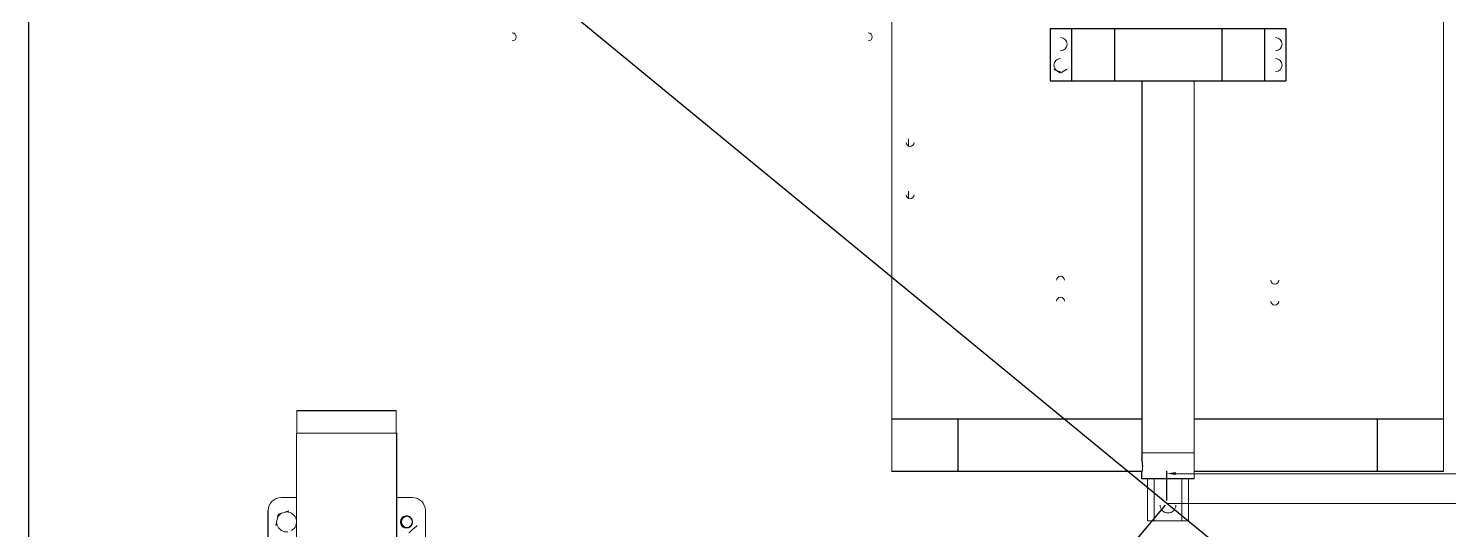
# Model space of a CAD drawing. Header units: millimetres. Extents: x -635 to 515, y -448 to 489.
# Drawn here: x -635 to -92, y -82 to 109 of the extents above; entities that cross this region are included whole.
import ezdxf

# ---------------------------------------------------------------- set-up
doc = ezdxf.new("R2010")
doc.units = ezdxf.units.MM
doc.header["$PDSIZE"] = -1
doc.dimstyles.new('ISO-25', dxfattribs={"dimtxt": 2.5, "dimasz": 2.5, "dimexe": 1.25, "dimexo": 0.625, "dimtad": 1, "dimtxsty": 'Standard', "dimcen": 2.5, "dimadec": 0, "dimazin": 0, "dimtfac": 1, "dimtmove": 0, "dimatfit": 3, "dimfxl": 0, "dimarcsym": 0})

# ---------------------------------------------------------------- blocks, each defined once
blk = doc.blocks.new('*D2')
at = {"color": 0, "lineweight": -2, "transparency": 16777216}
for p, q in [((-200.01, -70.99), (-200, -59.72)), ((-196.69, -60.72), (-42.74, -60.89)), ((132.35, -61.08), (-21.61, -60.91)), ((135.64, -71.35), (135.65, -60.08))]:
    blk.add_line(p, q, dxfattribs=at)
at = {"color": 0, "transparency": 16777216}
for points in [[(-196.69, -60.17), (-196.7, -61.27), (-200, -60.72)], [(132.35, -60.53), (132.35, -61.63), (135.65, -61.08)]]:
    blk.add_solid(points, dxfattribs=at)
at = {"layer": 'Defpoints', "color": 0, "transparency": 16777216}
for p in [(135.65, -61.08), (-200.01, -71.99), (135.64, -72.35)]:
    blk.add_point(p, dxfattribs=at)
at = {"color": 0, "transparency": 16777216, "insert": (-32.17, -60.9), "char_height": 3.5, "attachment_point": 5}
blk.add_mtext('335,65', dxfattribs=at)
blk = doc.blocks.new('*D4')
at = {"color": 0, "lineweight": -2, "transparency": 16777216}
for p, q in [((-200.65, -72.75), (-224.21, -100.64)), ((-221.04, -102.01), (-34.95, -259.15)), ((159.59, -423.42), (-26.5, -266.28)), ((185.02, -398.42), (161.47, -426.31))]:
    blk.add_line(p, q, dxfattribs=at)
at = {"color": 0, "transparency": 16777216}
for points in [[(-220.68, -101.59), (-221.39, -102.43), (-223.56, -99.88)], [(159.94, -423), (159.23, -423.84), (162.11, -425.55)]]:
    blk.add_solid(points, dxfattribs=at)
at = {"layer": 'Defpoints', "color": 0, "transparency": 16777216}
for p in [(-200.01, -71.99), (-223.56, -99.88), (185.66, -397.66)]:
    blk.add_point(p, dxfattribs=at)
at = {"color": 0, "transparency": 16777216, "insert": (-30.72, -262.71), "char_height": 3.5, "attachment_point": 5}
blk.add_mtext('504,78', dxfattribs=at)

msp = doc.modelspace()

# ---------------------------------------------------------------- linework, layer by layer
at = {"color": 144, "linetype": 'Continuous', "lineweight": 18}
for p, q in [((-305.125, 260.283), (-305.125, -59.928)), ((-94.325, -59.928), (-94.325, 260.283)), ((-189.596, 89.212), (-189.596, -62.788)), ((-298.775, 64.331), (-298.775, 67.034)), ((-298.775, 44.331), (-298.775, 47.034)), ((-494.43, -36.828), (-532.43, -36.828)), ((-532.43, -45.278), (-532.43, -36.828)), ((-532.23, -36.628), (-494.63, -36.628)), ((-494.43, -45.278), (-494.43, -36.828)), ((-532.58, -45.278), (-494.28, -45.278)), ((-532.58, -97.278), (-532.58, -45.278)), ((-189.596, -52.788), (-209.596, -52.788)), ((-207.471, -62.788), (-207.471, -78.788)), ((-204.915, -78.788), (-204.915, -62.788)), ((-194.278, -78.788), (-194.278, -62.788)), ((-191.721, -78.788), (-191.721, -62.788)), ((-538.338, -69.868), (-532.58, -69.868)), ((-494.28, -69.868), (-488.338, -69.868)), ((-538.23, -75.902), (-536.794, -75.425)), ((-534.43, -75.912), (-533.299, -76.917)), ((-483.338, -138.778), (-483.338, -74.868)), ((-540.138, -79.188), (-539.833, -77.706)), ((-532.58, -79.407), (-532.843, -80.689)), ((-489.602, -77.257), (-490.376, -77.054)), ((-191.721, -78.788), (-207.471, -78.788)), ((-538.246, -82.484), (-539.378, -81.479)), ((-487.481, -81.479), (-488.613, -82.484))]:
    msp.add_line(p, q, dxfattribs=at)
at = {"color": 7, "linetype": 'Continuous', "lineweight": 25}
for p, q in [((-634.978, 203.251), (-634.978, -347.791)), ((-244.596, 109.212), (-236.477, 109.212)), ((-244.596, 109.212), (-244.596, 89.212)), ((-236.477, 109.212), (-236.477, 89.212)), ((-220.096, 109.212), (-179.096, 109.212)), ((-220.096, 109.212), (-220.096, 89.212)), ((-179.096, 109.212), (-179.096, 89.212)), ((-162.716, 109.212), (-154.596, 109.212)), ((-162.716, 109.212), (-162.716, 89.212)), ((-154.596, 109.212), (-154.596, 89.212)), ((-244.596, 89.212), (-236.477, 89.212)), ((-220.096, 89.212), (-179.096, 89.212)), ((-209.596, 89.212), (-209.596, -55.288)), ((-162.716, 89.212), (-154.596, 89.212)), ((-305.125, -39.818), (-209.596, -39.818)), ((-279.725, -59.928), (-279.725, -39.818)), ((-189.596, -39.818), (-94.325, -39.818)), ((-119.725, -39.818), (-119.725, -59.928)), ((-494.28, -97.278), (-494.28, -45.278)), ((-209.596, -55.288), (-209.601, -55.288)), ((-209.515, -59.928), (-305.125, -59.928)), ((-209.596, -62.788), (-209.596, -60.288)), ((-189.596, -62.788), (-209.596, -62.788)), ((-94.325, -59.928), (-189.596, -59.928)), ((-543.338, -138.778), (-543.338, -74.868))]:
    msp.add_line(p, q, dxfattribs=at)
for p, q in [((-535.984, 203.989), (135.966, -347.962)), ((-200.009, -71.986), (135.641, -72.351))]:
    msp.add_line(p, q)
at = {"color": 144, "linetype": 'Continuous', "lineweight": 18}
for centre, radius, start, end in [((-450.125, 105.983), 1.5, 270, 90), ((-314.125, 105.983), 1.5, 270, 90), ((-240.666, 103.212), 2.5, 270, 90), ((-158.526, 103.212), 2.5, 270, 90), ((-240.666, 95.212), 2.5, 90, 270), ((-158.526, 95.212), 2.5, 270, 90), ((-298.125, 65.682), 1.5, 180, 0), ((-298.125, 45.682), 1.5, 180, 0), ((-240.666, 13.082), 1.5, 0, 180), ((-158.785, 13.082), 1.5, 180, 0), ((-240.666, 5.082), 1.5, 0, 180), ((-158.785, 5.082), 1.5, 180, 0), ((-532.23, -36.828), 0.2, 90, 180), ((-494.63, -36.828), 0.2, 0, 90), ((-538.338, -74.868), 5, 90, 180), ((-488.338, -74.868), 5, 0, 90), ((-536.338, -79.198), 3.8, 119.85841, 156.88798), ((-536.338, -79.198), 3.8, 59.85841, 96.88798), ((-199.596, -72.788), 3, 180, 0), ((-536.338, -79.198), 3.8, 179.85841, 216.88798), ((-536.338, -79.198), 3.8, 299.85841, 336.88798), ((-536.338, -79.198), 3.8, 8.44631, 36.88798), ((-490.338, -79.198), 2.15, 90, 270), ((-536.338, -79.198), 3.8, 239.85841, 276.88798)]:
    msp.add_arc(centre, radius, start, end, dxfattribs=at)
at = {"color": 7, "linetype": 'Continuous', "lineweight": 25}
for points, knots in [([(-236.477, 109.212), (-229.582, 109.212), (-224.541, 109.212), (-222.117, 109.212), (-221.32, 109.212), (-221.007, 109.212), (-220.286, 109.212), (-220.096, 109.212), (-220.096, 109.212)], [0, 0, 0, 0, 0.5, 0.625, 0.625, 0.75, 0.75, 1, 1, 1, 1]), ([(-179.096, 109.212), (-179.096, 109.212), (-178.907, 109.212), (-178.185, 109.212), (-177.872, 109.212), (-177.075, 109.212), (-174.652, 109.212), (-169.611, 109.212), (-162.716, 109.212)], [0, 0, 0, 0, 0.25, 0.25, 0.375, 0.375, 0.5, 1, 1, 1, 1]), ([(-236.477, 89.212), (-229.582, 89.212), (-224.541, 89.212), (-222.117, 89.212), (-221.32, 89.212), (-221.007, 89.212), (-220.286, 89.212), (-220.096, 89.212), (-220.096, 89.212)], [0, 0, 0, 0, 0.5, 0.625, 0.625, 0.75, 0.75, 1, 1, 1, 1]), ([(-179.096, 89.212), (-179.096, 89.212), (-178.907, 89.212), (-178.185, 89.212), (-177.872, 89.212), (-177.075, 89.212), (-174.652, 89.212), (-169.611, 89.212), (-162.716, 89.212)], [0, 0, 0, 0, 0.25, 0.25, 0.375, 0.375, 0.5, 1, 1, 1, 1]), ([(-209.279, -57.788), (-209.279, -57.736), (-209.28, -57.63), (-209.284, -57.472), (-209.29, -57.311), (-209.3, -57.15), (-209.311, -56.988), (-209.327, -56.809), (-209.349, -56.61), (-209.386, -56.329), (-209.439, -56.009), (-209.491, -55.747), (-209.527, -55.579), (-209.551, -55.473), (-209.571, -55.39), (-209.585, -55.33), (-209.595, -55.294), (-209.596, -55.29), (-209.596, -55.288)], [0, 0, 0, 0, 0.0396154, 0.0800415, 0.1212886, 0.1633663, 0.2062841, 0.2500504, 0.3091788, 0.3748091, 0.4997908, 0.6247668, 0.6900501, 0.7494096, 0.8146494, 0.878141, 0.9399139, 1, 1, 1, 1])]:
    msp.add_open_spline(points, degree=3, knots=knots, dxfattribs=at)
at = {"color": 144, "linetype": 'Continuous', "lineweight": 18}
for points, knots in [([(-240.666, 92.212), (-240.72, 92.244), (-240.827, 92.306), (-240.988, 92.398), (-241.145, 92.489), (-241.359, 92.612), (-241.632, 92.771), (-241.969, 92.965), (-242.306, 93.159), (-242.632, 93.348), (-242.954, 93.534), (-243.158, 93.651), (-243.264, 93.712)], [0, 0, 0, 0, 0.0671409, 0.1314117, 0.1929406, 0.2518739, 0.3792988, 0.5017939, 0.6239655, 0.7515216, 0.8703171, 1, 1, 1, 1]), ([(-238.068, 93.712), (-238.122, 93.681), (-238.229, 93.619), (-238.39, 93.526), (-238.547, 93.436), (-238.76, 93.312), (-239.034, 93.154), (-239.371, 92.96), (-239.708, 92.765), (-240.034, 92.577), (-240.356, 92.391), (-240.56, 92.274), (-240.666, 92.212)], [0, 0, 0, 0, 0.0671409, 0.1314117, 0.1929406, 0.2518739, 0.3792988, 0.5017939, 0.6239655, 0.7515216, 0.8703171, 1, 1, 1, 1]), ([(-209.279, -57.788), (-209.279, -57.843), (-209.28, -57.952), (-209.284, -58.116), (-209.291, -58.277), (-209.3, -58.436), (-209.312, -58.593), (-209.335, -58.849), (-209.376, -59.188), (-209.439, -59.567), (-209.501, -59.88), (-209.545, -60.073), (-209.571, -60.184), (-209.585, -60.244), (-209.595, -60.281), (-209.596, -60.285), (-209.596, -60.288)], [0, 0, 0, 0, 0.0419016, 0.0834766, 0.1249154, 0.1664106, 0.2081539, 0.2503334, 0.374929, 0.500216, 0.6252239, 0.7500293, 0.8129495, 0.8751797, 0.9373269, 1, 1, 1, 1]), ([(-209.291, -57.313), (-209.291, -57.313), (-209.279, -57.465), (-209.279, -57.626), (-209.279, -57.788)], [0, 0, 0, 0, 0.0002332, 1, 1, 1, 1]), ([(-539.553, -76.341), (-539.476, -76.316), (-539.324, -76.266), (-539.097, -76.19), (-538.874, -76.116), (-538.656, -76.044), (-538.442, -75.973), (-538.3, -75.925), (-538.23, -75.902)], [0, 0, 0, 0, 0.18226709, 0.35789227, 0.52715164, 0.69035359, 0.84784213, 1, 1, 1, 1]), ([(-536.794, -75.425), (-536.734, -75.405), (-536.613, -75.365), (-536.431, -75.305), (-536.245, -75.243), (-536.056, -75.18), (-535.864, -75.116), (-535.668, -75.051), (-535.538, -75.008), (-535.472, -74.986)], [0, 0, 0, 0, 0.1301053, 0.2640846, 0.4021845, 0.5446299, 0.691626, 0.8433595, 1, 1, 1, 1]), ([(-540.419, -80.553), (-540.403, -80.474), (-540.371, -80.318), (-540.322, -80.083), (-540.275, -79.853), (-540.229, -79.628), (-540.183, -79.407), (-540.153, -79.261), (-540.138, -79.188)], [0, 0, 0, 0, 0.1822671, 0.3578923, 0.5271516, 0.6903536, 0.8478421, 1, 1, 1, 1]), ([(-539.833, -77.706), (-539.821, -77.645), (-539.795, -77.519), (-539.756, -77.331), (-539.717, -77.139), (-539.677, -76.944), (-539.636, -76.746), (-539.594, -76.544), (-539.567, -76.41), (-539.553, -76.341)], [0, 0, 0, 0, 0.1301053, 0.2640846, 0.4021845, 0.5446299, 0.691626, 0.8433595, 1, 1, 1, 1]), ([(-490.177, -76.918), (-490.379, -76.899), (-490.849, -76.855), (-491.679, -77.129), (-492.365, -77.711), (-492.746, -78.428), (-492.857, -79.119), (-492.801, -79.712), (-492.597, -80.272), (-492.255, -80.768), (-491.791, -81.159), (-491.269, -81.416), (-490.683, -81.521), (-490.345, -81.506), (-490.064, -81.478), (-489.481, -81.299), (-489.006, -80.974), (-488.6, -80.532), (-488.323, -79.998), (-488.192, -79.408), (-488.216, -78.812), (-488.387, -78.243), (-488.7, -77.729), (-489.138, -77.312), (-489.661, -77.024), (-490.237, -76.877), (-490.838, -76.881), (-491.422, -77.04), (-491.939, -77.34), (-492.362, -77.757), (-492.669, -78.273), (-492.834, -78.856), (-492.844, -79.453), (-492.705, -80.031), (-492.422, -80.56), (-492.008, -81.003), (-491.501, -81.318), (-490.934, -81.505), (-490.541, -81.504), (-490.341, -81.503)], [0, 0, 0, 0, 0.030311, 0.070247, 0.1086131, 0.1484023, 0.1750845, 0.2008046, 0.226709, 0.2534634, 0.2801839, 0.3059929, 0.3318034, 0.3519912, 0.3696179, 0.3963718, 0.4222747, 0.4479962, 0.474679, 0.5014615, 0.5274544, 0.5531009, 0.5797406, 0.606547, 0.6326257, 0.6582111, 0.6848032, 0.7116284, 0.7377889, 0.7633274, 0.789867, 0.8167061, 0.8429442, 0.8684499, 0.8949325, 0.9217806, 0.9480919, 0.9735789, 1, 1, 1, 1]), ([(-489.602, -77.257), (-489.859, -77.167), (-490.389, -76.982), (-491.245, -77.116), (-491.985, -77.548), (-492.508, -78.237), (-492.72, -79.064), (-492.615, -79.93), (-492.292, -80.392), (-492.128, -80.626)], [0, 0, 0, 0, 0.1382727, 0.2843024, 0.4266127, 0.568923, 0.7149527, 0.8552311, 1, 1, 1, 1]), ([(-492.128, -80.626), (-491.936, -80.841), (-491.701, -81.016), (-491.327, -81.196), (-491.201, -81.242), (-490.937, -81.312), (-490.798, -81.335), (-490.375, -81.361), (-490.081, -81.322), (-489.54, -81.132), (-489.293, -80.983), (-488.892, -80.626), (-488.715, -80.399), (-488.463, -79.884), (-488.389, -79.597), (-488.366, -79.173), (-488.373, -79.033), (-488.411, -78.763), (-488.442, -78.632), (-488.576, -78.239), (-488.722, -77.985), (-488.914, -77.77)], [0, 0, 0, 0, 0.125, 0.125, 0.1875, 0.1875, 0.25, 0.25, 0.375, 0.375, 0.5, 0.5, 0.625, 0.625, 0.75, 0.75, 0.8125, 0.8125, 0.875, 0.875, 1, 1, 1, 1]), ([(-490.48, -81.319), (-490.252, -81.305), (-489.745, -81.274), (-489.056, -80.84), (-488.534, -80.161), (-488.322, -79.331), (-488.426, -78.466), (-488.749, -78.004), (-488.914, -77.77)], [0, 0, 0, 0, 0.1388928, 0.3101166, 0.4813403, 0.6570391, 0.8258182, 1, 1, 1, 1]), ([(-488.76, -80.696), (-488.792, -80.733), (-488.858, -80.808), (-488.968, -80.914), (-489.093, -81.02), (-489.258, -81.14), (-489.461, -81.258), (-489.82, -81.421), (-490.121, -81.469), (-490.341, -81.503)], [0, 0, 0, 0, 0.0813558, 0.1645253, 0.2503388, 0.3520604, 0.5005472, 0.6353627, 1, 1, 1, 1]), ([(-489.843, -77.157), (-489.8, -77.171), (-489.709, -77.199), (-489.568, -77.257), (-489.413, -77.332), (-489.249, -77.43), (-489.079, -77.554), (-488.81, -77.795), (-488.543, -78.153), (-488.354, -78.61), (-488.282, -78.961), (-488.263, -79.24), (-488.271, -79.475), (-488.309, -79.756), (-488.395, -80.062), (-488.524, -80.344), (-488.647, -80.547), (-488.727, -80.653), (-488.76, -80.696)], [0, 0, 0, 0, 0.0306821, 0.0656318, 0.1049773, 0.1488045, 0.1971324, 0.2498876, 0.3970234, 0.4993362, 0.5876036, 0.6425217, 0.6913612, 0.7493341, 0.8372962, 0.9086174, 0.9628026, 1, 1, 1, 1]), ([(-488.914, -77.77), (-489.041, -77.626), (-489.188, -77.5), (-489.504, -77.294), (-489.673, -77.214), (-489.843, -77.157)], [0, 0, 0, 0, 0.5, 0.5, 1, 1, 1, 1]), ([(-486.44, -80.553), (-486.501, -80.607), (-486.62, -80.713), (-486.799, -80.872), (-486.974, -81.028), (-487.146, -81.181), (-487.314, -81.33), (-487.426, -81.43), (-487.481, -81.479)], [0, 0, 0, 0, 0.1822671, 0.3578923, 0.5271516, 0.6903536, 0.8478421, 1, 1, 1, 1]), ([(-488.613, -82.484), (-488.66, -82.526), (-488.755, -82.611), (-488.899, -82.738), (-489.045, -82.868), (-489.194, -83.001), (-489.345, -83.135), (-489.5, -83.272), (-489.602, -83.363), (-489.654, -83.41)], [0, 0, 0, 0, 0.1301053, 0.2640846, 0.4021845, 0.5446299, 0.691626, 0.8433595, 1, 1, 1, 1])]:
    msp.add_open_spline(points, degree=3, knots=knots, dxfattribs=at)

# ---------------------------------------------------------------- dimensions: what is measured, and where the dimension line sits
for p1, p2, distance, picture, middle in [((-200.009, -71.986), (135.641, -72.351), 11.27, '*D2', (-32.172, -60.898)), ((185.661, -397.657), (-200.009, -71.986), 36.503, '*D4', (-30.725, -262.712))]:
    dim = msp.add_aligned_dim(p1=p1, p2=p2, distance=distance, dimstyle='ISO-25', override={"dimtxt": 3.5, "dimasz": 3.302, "dimexe": 1, "dimexo": 1, "dimgap": 1.524, "dimtih": 1, "dimtoh": 1, "dimzin": 1, "dimadec": 2, "dimtzin": 1})
    dim.commit()
    dim.dimension.update_dxf_attribs({"geometry": picture, "text_midpoint": middle})

doc.saveas('drawing.dxf')
